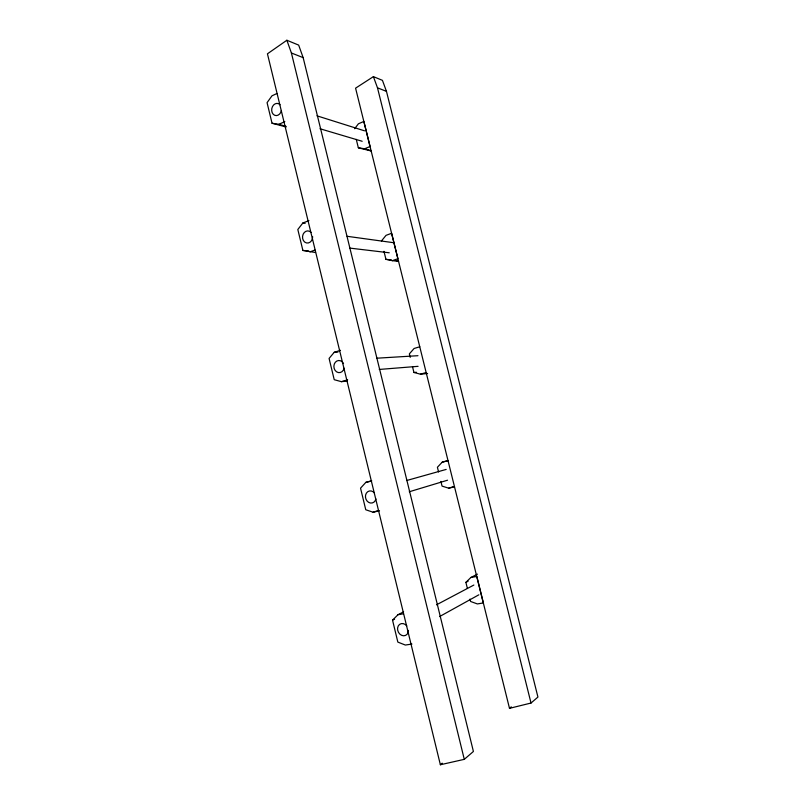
<?xml version="1.0" encoding="UTF-8"?>
<svg xmlns="http://www.w3.org/2000/svg" width="805" height="805" viewBox="0 0 805 805"><rect width="100%" height="100%" fill="white"/><g stroke="black" fill="none" stroke-linecap="round" stroke-linejoin="round"><path stroke-width="1.21" d="M354.643 128.73L358.416 123.799L363.86 121.454L370.059 146.52L364.585 148.794L358.346 147.798L356.263 139.366M308.949 220.63L302.861 222.995L297.82 229.506L302.881 250.425L315.55 252.529M381.419 240.997L386.058 235.332L391.622 233.299L397.901 258.707L392.317 260.679L385.937 259.331L383.965 251.311M340.505 350.316L334.266 352.268L329.084 358.436L334.226 379.698L341.38 381.661L347.438 381.087M371.719 480.806L365.852 482.356L360.539 488.172L365.762 509.766L373.087 512.222L379.517 510.783M448.023 460.601L442.257 462.13L437.407 467.262L438.574 471.972M411.939 644.05L405.348 645.047L397.841 642.098L392.538 620.152L398.002 614.708L403.597 611.85M467.363 588.334L465.894 582.367L470.855 577.507L477.446 574.136M531.018 703.037L537.931 697.06L386.47 91.368L382.435 80.349L373.399 76.636L355.579 88.168L509.495 708.34L531.018 703.037L377.485 87.826L373.399 76.636M464.284 759.346L473.41 751.467L303.153 57.638L298.665 45.11L286.872 40.25L267.441 53.814L440.365 764.75L464.284 759.346L291.41 52.989L286.872 40.25M509.495 708.34L511.296 706.84M440.365 764.75L442.257 763.17M439.58 616.57L478.844 594.815M436.491 604.817L473.873 585.044M392.538 620.152L394.571 619.115M465.894 582.367L468.108 581.23M276.92 93.511L271.979 95.815L267.069 102.658L272.04 123.256L286.178 126.979M272.04 123.256L278.872 124.302L284.839 121.625M309.865 251.925L314.966 250.033M373.087 512.222L377.726 510.742M440.899 481.4L442.056 486.109L448.697 488.182L453.255 486.733M419.787 346.764L414.102 348.485L409.353 353.888L410.218 357.38M409.272 491.764L447.55 480.203M341.38 381.661L347.649 379.809M412.502 366.678L413.941 372.484L420.441 374.184L426.157 372.534M406.535 480.555L446.171 469.426M442.257 462.13L448.073 460.732M365.852 482.356L371.186 481.078M448.697 488.182L454.533 486.854M470.855 577.507L476.791 576.44L483.342 602.935L477.375 603.931L470.603 601.476L470.009 599.091M398.002 614.708L403.466 613.792M420.441 374.184L427.606 373.51M413.941 372.484L416.346 372.262M379.236 369.445L418.077 366.335M376.599 358.215L417.976 355.699M334.266 352.268L337.939 352.097M302.881 250.425L308.607 251.039M385.937 259.331L391.441 259.924M392.317 260.679L398.545 261.333M349.662 248.081L389.258 252.79M347.086 236.298L392.78 242.587M302.861 222.995L305.155 223.337M371.196 150.998L358.346 147.798M395.788 260.498L397.891 260.941M278.872 124.302L285.956 126.325M364.585 148.794L371.397 150.736M319.998 128.75L362.17 141.278M316.979 115.829L364.494 130.812M291.41 52.989L303.153 57.638M377.485 87.826L386.47 91.368M281.428 110.476A6.138 4.9 -79.4 0 1 274.626 115.256A6.138 4.9 -79.4 0 1 272.503 106.532A6.138 4.9 -79.4 0 1 280.039 104.761M312.662 236.69A6.088 5.061 -85.4 0 1 306.373 242.919A6.088 5.061 -85.4 0 1 303.153 234.205A6.088 5.061 -85.4 0 1 311.102 232.474M344.117 368.197A6.078 5.192 85.6 0 1 336.55 371.809A6.078 5.192 85.6 0 1 335.343 362.24A6.078 5.192 85.6 0 1 343.534 363.578M375.915 498.949A6.148 5.253 74.9 0 1 368.579 502.32A6.148 5.253 74.9 0 1 366.356 493.173A6.148 5.253 74.9 0 1 374.466 492.962M408.447 630.416A6.299 5.253 65.5 0 1 401.645 635.336A6.299 5.253 65.5 0 1 398.244 625.958A6.299 5.253 65.5 0 1 406.797 625.888"/></g></svg>
